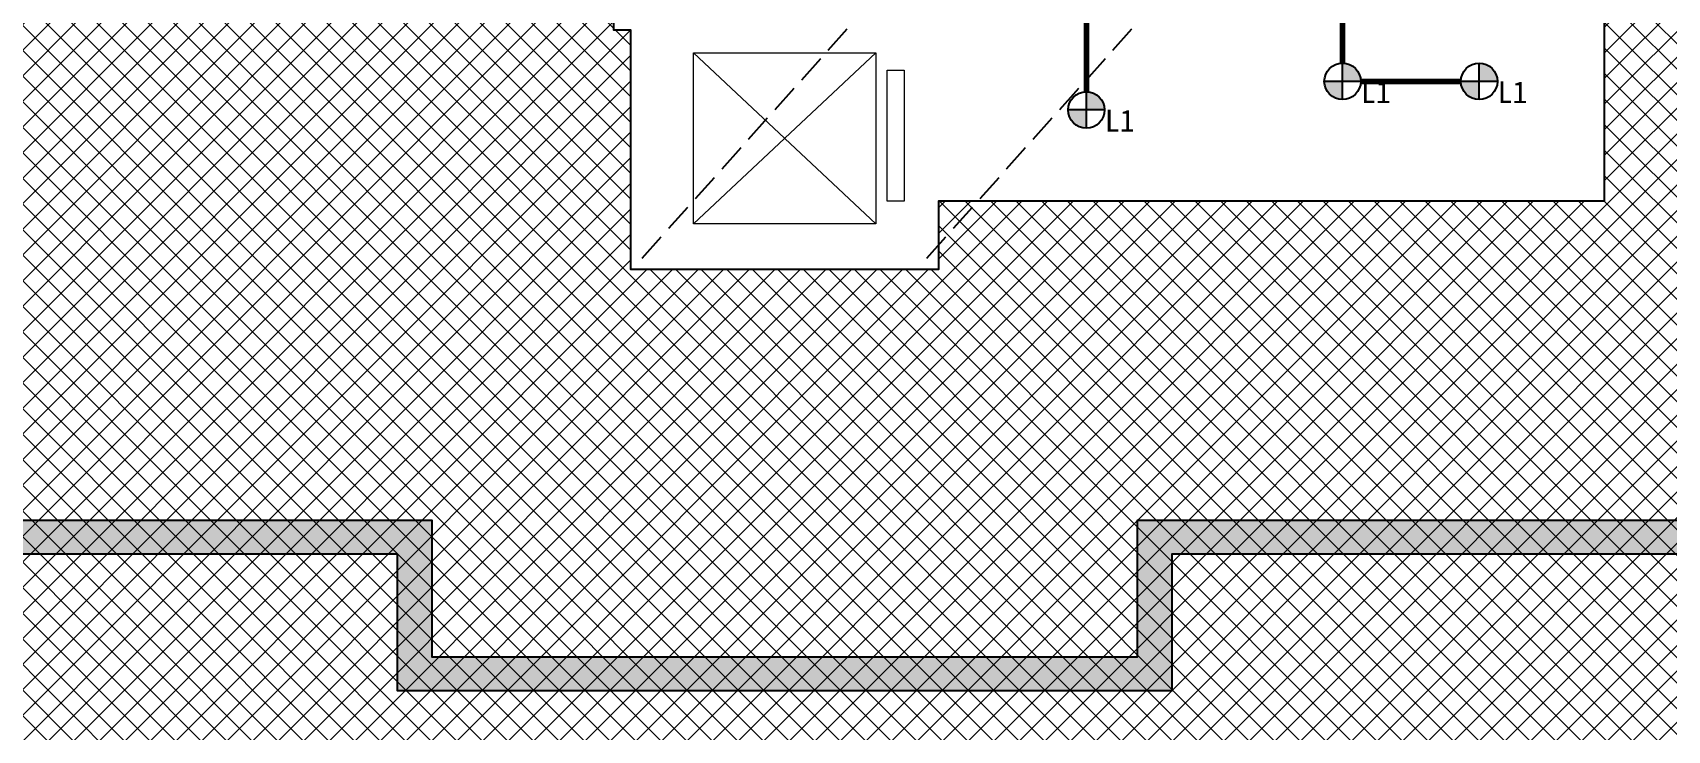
# Model space of a CAD drawing. Extents: x 3443499 to 7125205, y -1700016 to -264854.
# Drawn here: x 3554204 to 3568563, y -857450 to -851328 of the extents above; entities that cross this region are included whole.
import ezdxf
from ezdxf.xclip import XClip

# ---------------------------------------------------------------- set-up
doc = ezdxf.new("R2010")
doc.units = 0
doc.header["$LTSCALE"] = 1000
doc.header["$MEASUREMENT"] = 0
doc.header["$XCLIPFRAME"] = 2
doc.linetypes.add('__DASH', pattern=[0.35, 0.25, -0.1])
doc.layers.get('0').update_dxf_attribs({"linetype": 'CONTINUOUS'})
doc.layers.add('3.5方案汇报，与郭总、侯月琴确定户型_t8$0$STAIR', color=2, linetype='CONTINUOUS', lineweight=18)
doc.layers.add('填充', color=251, linetype='CONTINUOUS', lineweight=5)
for name, color, linetype in [('E-天花灯具', 92, 'CONTINUOUS'), ('S-砼墙', 40, 'CONTINUOUS'), ('WIRE-照明', 2, 'CONTINUOUS')]:
    doc.layers.add(name, color=color, linetype=linetype)
doc.styles.add('黑体', font='simhei.ttf')

# ---------------------------------------------------------------- blocks, each defined once
blk = doc.blocks.new('A$C27F3146B')
at = {"layer": '填充'}
h = blk.add_hatch(dxfattribs=at)
h.set_pattern_fill('ANSI37', color=252, scale=100, style=0)
h.set_pattern_definition([(45, (794705.0482087337, -474761.836884725), (-112.2532015133644, 112.2532015133644), []), (135, (794705.0482087337, -474761.836884725), (-112.2532015133644, -112.2532015133644), [])])
h.paths.add_polyline_path([(-120598.0043441424, 16089.12283942359), (-120598.0113239811, 16089.12464542629), (-123098.0051577032, 16089.12464542629), (-123098.0046005915, 12389.12601068034), (-120598.0050334086, 12389.12049587909), (-120598.0045112952, 9989.124400530825), (-126297.6152989523, 9989.12787449488), (-126297.6153041016, 6789.130405166186), (-120447.9318367169, 6789.12547190371), (-120447.9314323964, 6189.128773867502), (-117747.736412039, 6189.128773877746), (-117747.7343670045, 8289.192490008543), (-117597.7361748854, 8289.05699861201), (-117597.7382231075, 11389.06464180129), (-117598.0017794337, 11389.17897416581), (-117597.994833229, 16089.11950602464)], flags=16)
h.paths.add_polyline_path([(-134797.8649070148, 18989.12407583068), (-75997.86490701057, 18989.12407583068), (-75997.86490701057, -10.87593189720064), (-134797.8649070148, -10.87593189720064)])
h.paths.add_polyline_path([(-93197.85655532042, 12389.20724034398), (-93197.70186032634, 8289.040327749566), (-93047.53722481265, 8289.173029854543), (-93047.64815819566, 6189.126435260056), (-90347.48079269567, 6189.129224555568), (-90347.48039593326, 6789.107179496204), (-84497.7632088567, 6789.112103791209), (-84497.76320972084, 11389.1262992504), (-87647.62127077952, 11389.12511677202), (-87647.620748666, 12389.12321326297), (-87647.62128827862, 12389.12644554579), (-87647.48821601726, 16089.13383291371), (-93197.71241657484, 16089.05740743754), (-93197.78632953756, 14589.39747828019), (-95697.74007688649, 14589.35552586709), (-95697.77982984603, 12389.11292086275)], flags=0)
h.paths.add_polyline_path([(-93197.70186032634, 8289.040327749564), (-93197.78159982455, 11389.17940336082), (-93197.81279379467, 11389.06507665268)])
h.paths.add_polyline_path([(-93197.71241657484, 16089.05740743754), (-87647.48821601726, 16089.13383291371), (-90197.41693358438, 16089.13383291371), (-90197.55642857286, 16089.12327428907), (-93197.78854602925, 16089.11993521964), (-93197.78632953754, 14589.39747828019)])
at = {"layer": '填充', "color": 252}
blk.add_lwpolyline([(-93197.78632953754, 14589.39747828019), (-93197.71241657482, 16089.05740743754), (-87647.48821601726, 16089.13383291371), (-87647.6212882786, 12389.12644554581), (-87647.620748666, 12389.12321326288), (-87647.62127077952, 11389.12511677202), (-84497.76320972084, 11389.12629925041), (-84497.76320885669, 6789.112103791209), (-90347.48039593326, 6789.107179496204), (-90347.48079269566, 6189.129224555567), (-93047.64815819566, 6189.126435260056), (-93047.53722481267, 8289.173029854544), (-93197.70186032634, 8289.040327749564), (-93197.85655532041, 12389.20724034397), (-95697.77982984603, 12389.11292086275), (-95697.74007688649, 14589.35552586708)], close=True, dxfattribs=at)
blk = doc.blocks.new('A$C74D73064')
at = {"layer": 'S-砼墙', "linetype": 'ByBlock'}
h = blk.add_hatch(color=252, dxfattribs=at)
h.dxf.hatch_style = 1
h.paths.add_polyline_path([(25815.50945199397, 13762.71487195697), (25815.50843908952, 16719.29582727014), (26115.50843908929, 16719.29615518462), (26115.50912407995, 14062.71472503152), (36515.50809051958, 14062.70963161183), (36515.50808974565, 12862.71327402745), (42715.70143926167, 12862.71327296377), (42715.70143771335, 14062.71326484391), (63915.50844002666, 14062.7132648438), (63915.50843847834, 12862.71327296598), (70115.89118740638, 12862.71327408054), (70115.89118663245, 14062.71223160042), (80515.50600466062, 14062.71732479986), (80515.50925147231, 21162.71327298798), (80815.50925147184, 21162.71261189005), (80815.50586747169, 13762.71747172438), (70415.89118682616, 13762.71237852506), (70415.8911876001, 12562.71327413444), (63615.50843809138, 12562.71327291219), (63615.5084396397, 13762.7132648438), (43015.70143810031, 13762.71326484391), (43015.70143964863, 12562.71327291231), (36215.50808955193, 12562.71327407891), (36215.50809032586, 13762.70977853728)])
at = {"color": 252}
blk.add_lwpolyline([(65515.23446057745, 24662.98569766171), (65515.30837354017, 26162.64562681906), (71065.53257409774, 26162.72205229523), (71065.3995018364, 22462.71466492733), (71065.400041449, 22462.7114326444), (71065.39951933548, 21462.71333615354), (74215.25758039416, 21462.71451863192), (74215.25758125831, 16862.70032317273), (68365.54039418173, 16862.69539887772), (68365.53999741934, 16262.71744393709), (65665.37263191934, 16262.71465464158), (65665.48356530233, 18362.76124923606), (65515.31892978866, 18362.62854713108), (65515.16423479459, 22462.79545972549), (63015.24096026897, 22462.70114024427), (63015.28071322851, 24662.9437452486)], close=True, dxfattribs=at)
at = {"layer": '3.5方案汇报，与郭总、侯月琴确定户型_t8$0$STAIR', "color": 252}
for p, q in [((67815.53391997295, 18162.7014909134), (66215.53391997248, 16662.7014909148)), ((66215.53391997248, 18162.7014909134), (67815.53391997295, 16662.7014909148))]:
    blk.add_line(p, q, dxfattribs=at)
for points in [[(66215.53391997248, 16662.7014909148), (66215.53391997248, 18162.7014909134), (67815.53391997295, 18162.7014909134), (67815.53391997295, 16662.7014909148)], [(67915.5339199634, 16862.70149103028), (67915.5339199634, 18012.70149103075), (68065.5339199662, 18012.70149103075), (68065.5339199662, 16862.70149103028)]]:
    blk.add_lwpolyline(points, close=True, dxfattribs=at)
at = {"layer": 'S-砼墙', "color": 252, "linetype": 'ByBlock'}
blk.add_lwpolyline([(25815.50945199397, 13762.71487195697), (25815.50843908952, 16719.29582727014), (26115.50843908929, 16719.29615518462), (26115.50912407995, 14062.71472503152), (36515.50809051958, 14062.70963161183), (36515.50808974565, 12862.71327402745), (42715.70143926167, 12862.71327296377), (42715.70143771335, 14062.71326484391), (63915.50844002666, 14062.7132648438), (63915.50843847834, 12862.71327296598), (70115.89118740638, 12862.71327408054), (70115.89118663245, 14062.71223160042), (80515.50600466062, 14062.71732479986), (80515.50925147231, 21162.71327298798), (80815.50925147184, 21162.71261189005), (80815.50586747169, 13762.71747172438), (70415.89118682616, 13762.71237852506), (70415.8911876001, 12562.71327413444), (63615.50843809138, 12562.71327291219), (63615.5084396397, 13762.7132648438), (43015.70143810031, 13762.71326484391), (43015.70143964863, 12562.71327291231), (36215.50808955193, 12562.71327407891), (36215.50809032586, 13762.70977853728)], close=True, dxfattribs=at)
at = {"layer": '填充', "color": 252}
blk.add_lwpolyline([(68515.59687669191, 26162.69492674584), (68515.60385653062, 26162.72205229523), (71065.53257409774, 26162.72205229523), (71065.53201698617, 22462.69809800258), (71065.53255659866, 22462.69486571965), (71065.53203448525, 21462.69676922879), (74215.32250829355, 21462.69795503246), (74215.3225091577, 16862.70032646949), (68365.54035488423, 16862.69539884909), (68365.54003665945, 16262.71604931261), (65665.34505723615, 16262.71604932286), (65665.40348111698, 18362.76264388894), (65515.39901397412, 18362.62715247832), (65515.34051146999, 21462.63672910945), (65515.37170544022, 21462.75105581759), (65515.36475923553, 26162.69158767641)], close=True, dxfattribs=at)
at = {"color": 252}
blk.add_blockref('A$C27F3146B', (158713.020790115, 10073.58821938152), dxfattribs=at)
blk = doc.blocks.new('111')
at = {"layer": 'E-天花灯具'}
h = blk.add_hatch(color=251, dxfattribs=at)
h.paths.add_polyline_path([(-10016889.63726535, -2841423.80317555), (-10016849.63726535, -2841423.80317555, 0.414213562373095), (-10016889.63726535, -2841383.80317555)])
h.paths.add_polyline_path([(-10016929.63726535, -2841423.80317555, 0.414213562373095), (-10016889.63726535, -2841463.80317555), (-10016889.63726535, -2841423.80317555)])
for p, q in [((-10016889.63726535, -2841463.80317555), (-10016889.63726535, -2841383.80317555)), ((-10016849.63726535, -2841423.80317555), (-10016929.63726535, -2841423.80317555))]:
    blk.add_line(p, q, dxfattribs=at)
blk.add_circle((-10016889.63726535, -2841423.80317555), 40.00000000009442, dxfattribs=at)
at = {"layer": 'E-天花灯具', "style": '黑体'}
blk.add_text('L1', height=48.00000000015367, dxfattribs=at).set_placement((-10016849.17937545, -2841471.508068854))

msp = doc.modelspace()

# ---------------------------------------------------------------- linework, layer by layer
at = {"color": 251, "linetype": '__DASH', "true_color": 0x636466}
for p, q in [((3559558.926310387, -853305.7019486276), (3576881.556993845, -833951.6664549187)), ((3562059.121976663, -853305.7019486276), (3579381.752660121, -833951.6664549187))]:
    msp.add_line(p, q, dxfattribs=at)
at = {"layer": 'WIRE-照明', "linetype": 'Continuous', "const_width": 50}
for points in [[(3563459.764262311, -851845.7401048429), (3563459.764262311, -850665.7207507811)], [(3565709.78374505, -851595.7163213711), (3565709.78374505, -850715.7163213715)], [(3565869.783745051, -851755.7163213715), (3566749.78374505, -851755.7163213715)]]:
    msp.add_lwpolyline(points, dxfattribs=at)

# ---------------------------------------------------------------- block references
at = {"color": 252}
ref = msp.add_blockref('A$C74D73064', (3493793.966084225, -869668.4156437971), dxfattribs=at)
XClip(ref).set_block_clipping_path([(23915.155894416792, 10062.713695212384), (82715.15589442098, 29062.713702940266)])
at = {"layer": 'E-天花灯具', "xscale": 4, "yscale": 4, "zscale": 4}
for p in [(43633268.33280645, 10513939.49638083), (43634468.33280645, 10513939.49638083), (43631018.31332372, 10513689.47259736)]:
    msp.add_blockref('111', p, dxfattribs=at)

doc.saveas('drawing.dxf')
